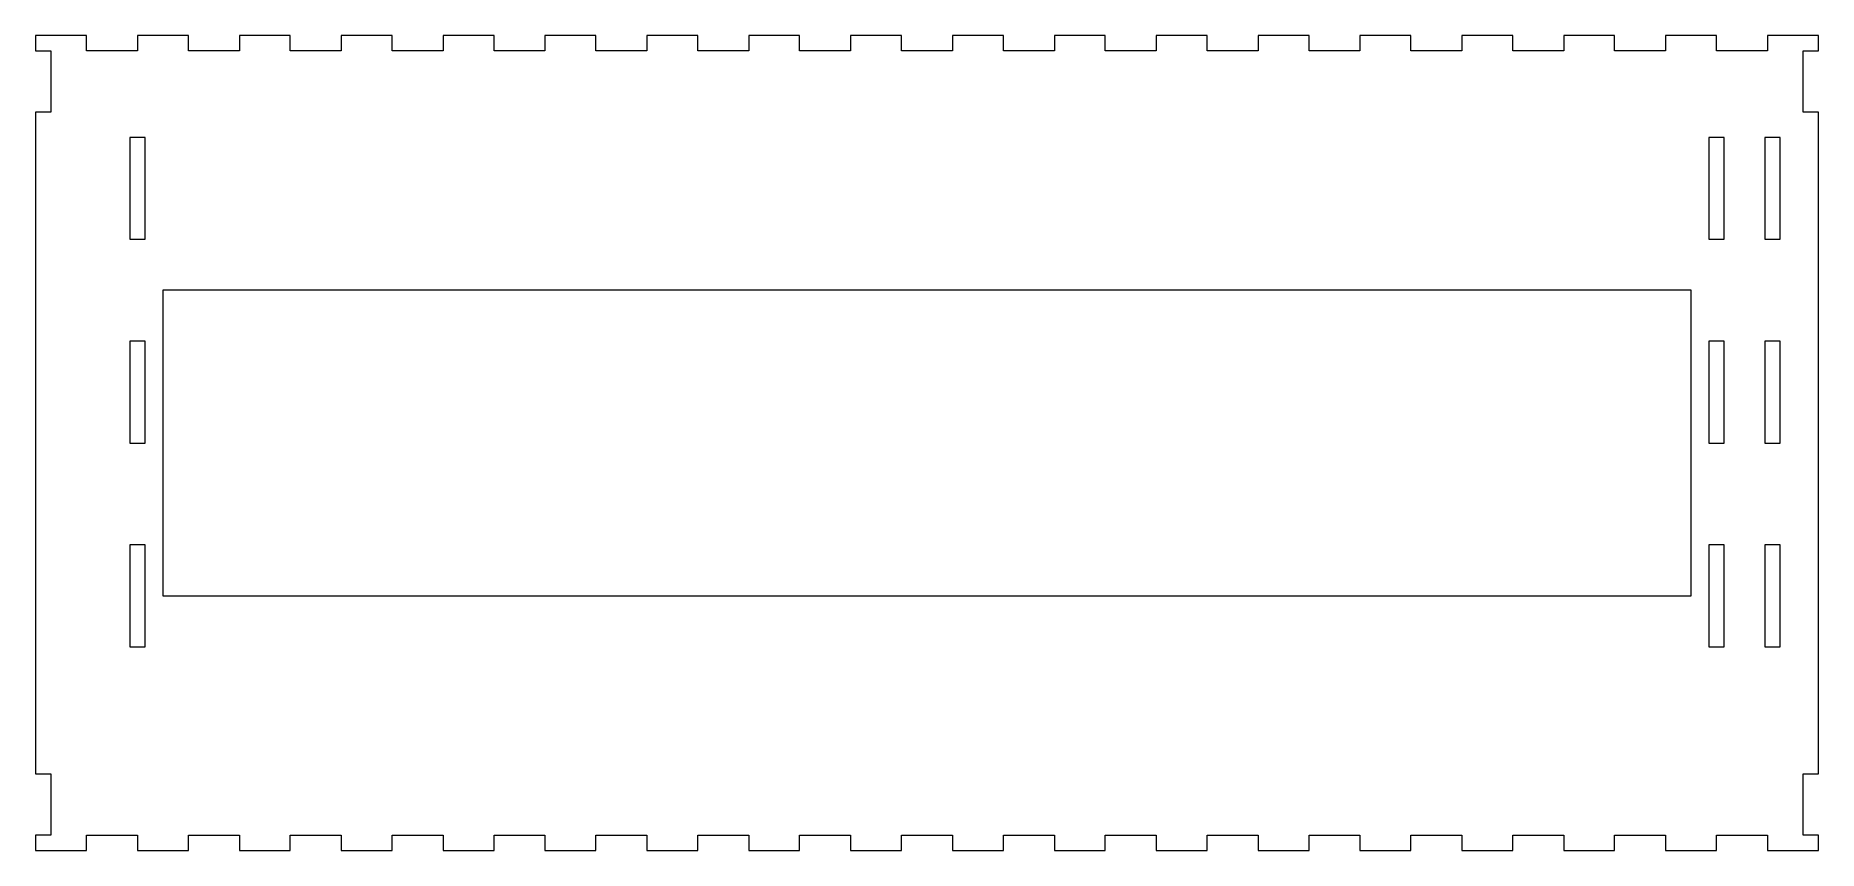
# Model space of a CAD drawing. Header units: millimetres. Extents: x -185 to 165, y -80 to 80.
import ezdxf

# ---------------------------------------------------------------- set-up
doc = ezdxf.new("R2010")
doc.units = ezdxf.units.MM

msp = doc.modelspace()

# ---------------------------------------------------------------- linework, layer by layer
at = {"color": 7, "linetype": 'Continuous', "lineweight": 15}
for p, q in [((-185, 80), (-185, 77)), ((-175, 80), (-185, 80)), ((-185, 77), (-182, 77)), ((-182, 77), (-182, 65)), ((-175, 77), (-175, 80)), ((-165, 77), (-175, 77)), ((-155, 80), (-165, 80)), ((-165, 80), (-165, 77)), ((-155, 77), (-155, 80)), ((-145, 77), (-155, 77)), ((-135, 80), (-145, 80)), ((-145, 80), (-145, 77)), ((-135, 77), (-135, 80)), ((-125, 77), (-135, 77)), ((-115, 80), (-125, 80)), ((-125, 80), (-125, 77)), ((-115, 77), (-115, 80)), ((-105, 77), (-115, 77)), ((-95, 80), (-105, 80)), ((-105, 80), (-105, 77)), ((-95, 77), (-95, 80)), ((-85, 77), (-95, 77)), ((-75, 80), (-85, 80)), ((-85, 80), (-85, 77)), ((-75, 77), (-75, 80)), ((-65, 77), (-75, 77)), ((-55, 80), (-65, 80)), ((-65, 80), (-65, 77)), ((-55, 77), (-55, 80)), ((-45, 77), (-55, 77)), ((-35, 80), (-45, 80)), ((-45, 80), (-45, 77)), ((-35, 77), (-35, 80)), ((-25, 77), (-35, 77)), ((-15, 80), (-25, 80)), ((-25, 80), (-25, 77)), ((-15, 77), (-15, 80)), ((-5, 77), (-15, 77)), ((5, 80), (-5, 80)), ((-5, 80), (-5, 77)), ((5, 77), (5, 80)), ((15, 77), (5, 77)), ((25, 80), (15, 80)), ((15, 80), (15, 77)), ((25, 77), (25, 80)), ((35, 77), (25, 77)), ((45, 80), (35, 80)), ((35, 80), (35, 77)), ((45, 77), (45, 80)), ((55, 77), (45, 77)), ((65, 80), (55, 80)), ((55, 80), (55, 77)), ((65, 77), (65, 80)), ((75, 77), (65, 77)), ((85, 80), (75, 80)), ((75, 80), (75, 77)), ((85, 77), (85, 80)), ((95, 77), (85, 77)), ((105, 80), (95, 80)), ((95, 80), (95, 77)), ((105, 77), (105, 80)), ((115, 77), (105, 77)), ((125, 80), (115, 80)), ((115, 80), (115, 77)), ((125, 77), (125, 80)), ((135, 77), (125, 77)), ((145, 80), (135, 80)), ((135, 80), (135, 77)), ((145, 77), (145, 80)), ((155, 77), (145, 77)), ((165, 80), (155, 80)), ((155, 80), (155, 77)), ((162, 65), (162, 77)), ((162, 77), (165, 77)), ((165, 77), (165, 80)), ((-182, 65), (-185, 65)), ((-185, 65), (-185, -65)), ((165, 65), (162, 65)), ((165, -65), (165, 65)), ((-166.5, 60), (-166.5, 40)), ((-163.5, 60), (-166.5, 60)), ((-163.5, 40), (-163.5, 60)), ((146.5, 60), (143.5, 60)), ((143.5, 60), (143.5, 40)), ((146.5, 40), (146.5, 60)), ((154.5, 60), (154.5, 40)), ((157.5, 60), (154.5, 60)), ((157.5, 40), (157.5, 60)), ((-166.5, 40), (-163.5, 40)), ((143.5, 40), (146.5, 40)), ((154.5, 40), (157.5, 40)), ((-160, 30), (-160, -30)), ((140, 30), (-160, 30)), ((140, -30), (140, 30)), ((-166.5, 20), (-166.5, 0)), ((-163.5, 20), (-166.5, 20)), ((-163.5, 0), (-163.5, 20)), ((143.5, 20), (143.5, 0)), ((146.5, 20), (143.5, 20)), ((146.5, 0), (146.5, 20)), ((154.5, 20), (154.5, 0)), ((157.5, 20), (154.5, 20)), ((157.5, 0), (157.5, 20)), ((-166.5, 0), (-163.5, 0)), ((143.5, 0), (146.5, 0)), ((154.5, 0), (157.5, 0)), ((-166.5, -20), (-166.5, -40)), ((-163.5, -20), (-166.5, -20)), ((-163.5, -40), (-163.5, -20)), ((143.5, -20), (143.5, -40)), ((146.5, -20), (143.5, -20)), ((146.5, -40), (146.5, -20)), ((154.5, -20), (154.5, -40)), ((157.5, -20), (154.5, -20)), ((157.5, -40), (157.5, -20)), ((-160, -30), (140, -30)), ((-166.5, -40), (-163.5, -40)), ((143.5, -40), (146.5, -40)), ((154.5, -40), (157.5, -40)), ((-185, -65), (-182, -65)), ((-182, -65), (-182, -77)), ((162, -77), (162, -65)), ((162, -65), (165, -65)), ((-75, -77), (-65, -77)), ((-65, -77), (-65, -80)), ((-55, -80), (-55, -77)), ((-55, -77), (-45, -77)), ((-45, -77), (-45, -80)), ((-35, -80), (-35, -77)), ((-35, -77), (-25, -77)), ((-25, -77), (-25, -80)), ((-15, -80), (-15, -77)), ((-15, -77), (-5, -77)), ((-5, -77), (-5, -80)), ((5, -80), (5, -77)), ((5, -77), (15, -77)), ((15, -77), (15, -80)), ((25, -80), (25, -77)), ((25, -77), (35, -77)), ((35, -77), (35, -80)), ((45, -80), (45, -77)), ((45, -77), (55, -77)), ((55, -77), (55, -80)), ((65, -80), (65, -77)), ((65, -77), (75, -77)), ((75, -77), (75, -80)), ((85, -80), (85, -77)), ((85, -77), (95, -77)), ((95, -77), (95, -80)), ((105, -80), (105, -77)), ((105, -77), (115, -77)), ((115, -77), (115, -80)), ((125, -80), (125, -77)), ((125, -77), (135, -77)), ((135, -77), (135, -80)), ((145, -80), (145, -77)), ((145, -77), (155, -77)), ((155, -77), (155, -80)), ((-182, -77), (-185, -77)), ((-185, -77), (-185, -80)), ((-185, -80), (-175, -80)), ((-175, -80), (-175, -77)), ((-175, -77), (-165, -77)), ((-165, -77), (-165, -80)), ((-165, -80), (-155, -80)), ((-155, -80), (-155, -77)), ((-155, -77), (-145, -77)), ((-145, -77), (-145, -80)), ((-145, -80), (-135, -80)), ((-135, -80), (-135, -77)), ((-135, -77), (-125, -77)), ((-125, -77), (-125, -80)), ((-125, -80), (-115, -80)), ((-115, -80), (-115, -77)), ((-115, -77), (-105, -77)), ((-105, -77), (-105, -80)), ((-105, -80), (-95, -80)), ((-95, -80), (-95, -77)), ((-95, -77), (-85, -77)), ((-85, -77), (-85, -80)), ((-85, -80), (-75, -80)), ((-75, -80), (-75, -77)), ((-65, -80), (-55, -80)), ((-45, -80), (-35, -80)), ((-25, -80), (-15, -80)), ((-5, -80), (5, -80)), ((15, -80), (25, -80)), ((35, -80), (45, -80)), ((55, -80), (65, -80)), ((75, -80), (85, -80)), ((95, -80), (105, -80)), ((115, -80), (125, -80)), ((135, -80), (145, -80)), ((155, -80), (165, -80)), ((165, -77), (162, -77)), ((165, -80), (165, -77))]:
    msp.add_line(p, q, dxfattribs=at)

doc.saveas('drawing.dxf')
